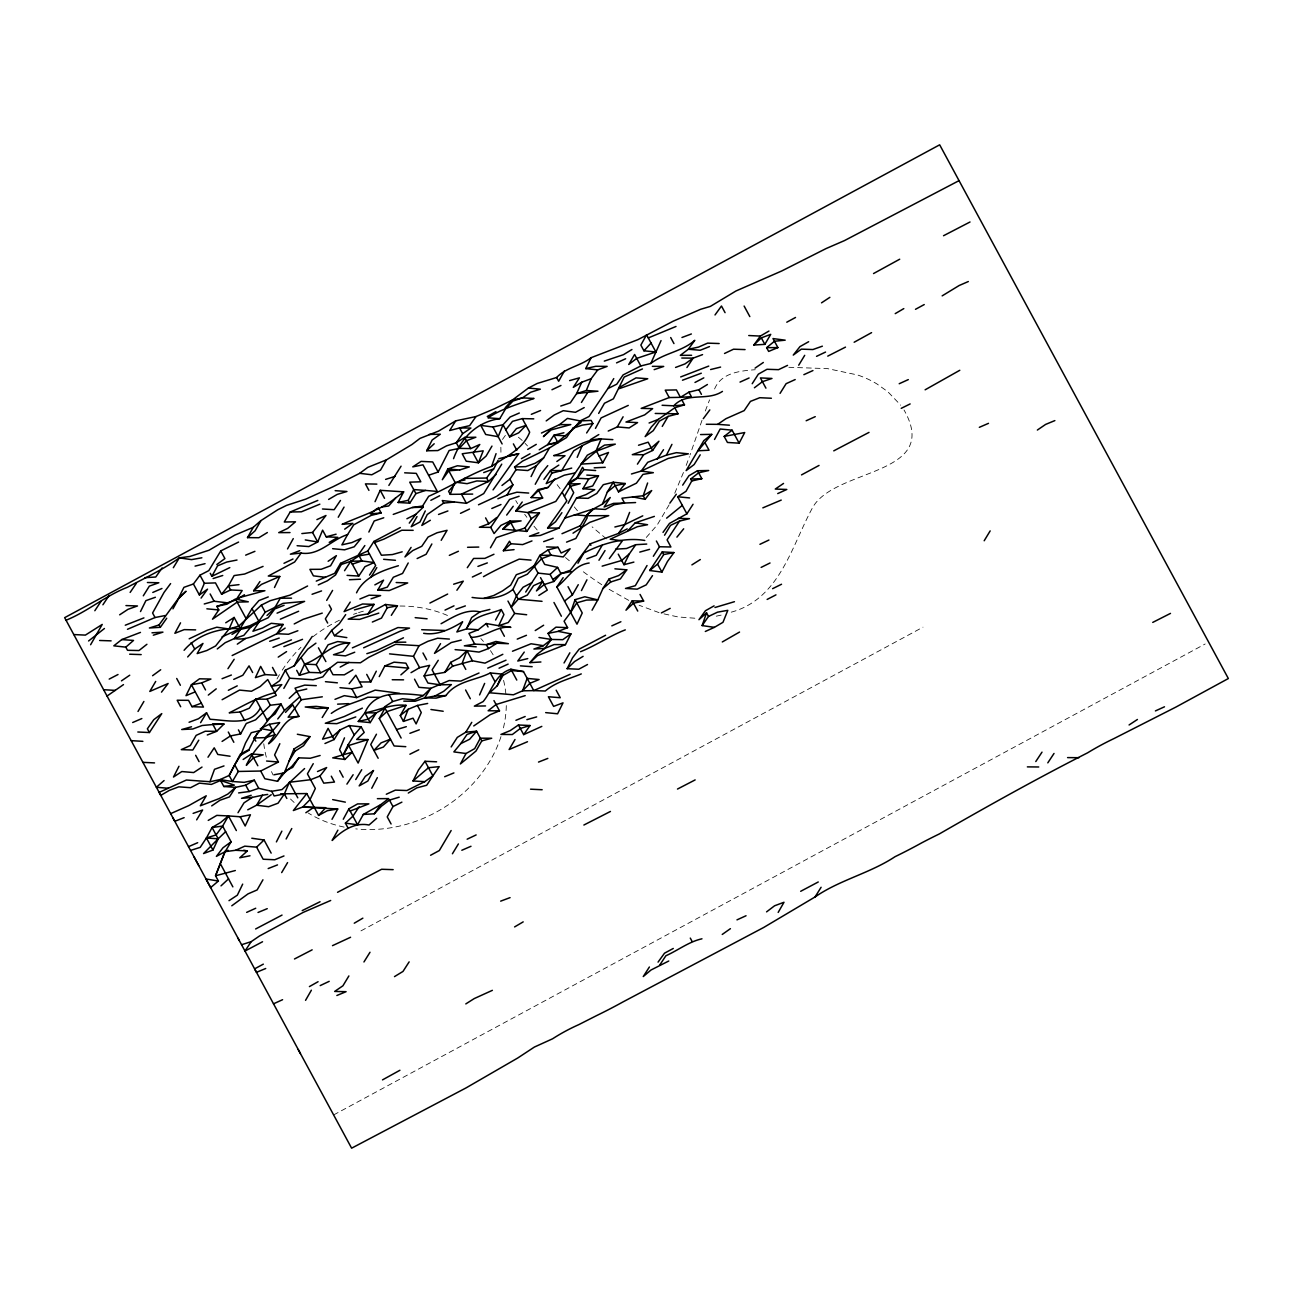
<?xml version="1.0" encoding="UTF-8"?>
<svg xmlns="http://www.w3.org/2000/svg" width="1293" height="1293" viewBox="0 0 1293 1293"><rect width="100%" height="100%" fill="white"/><g stroke="black" fill="none" stroke-linecap="round" stroke-linejoin="round"><path stroke-width="0.75" stroke-dasharray="5 3.75" d="M500.86 447.249L500.973 455.589M702.018 420.29L690.042 454.91M686.179 465.432L689.428 456.639M705.299 410.996L709.55 399.893M683.464 472.478L674.704 493.328M669.144 504.836L657.119 525.136L645.757 538.033M502.46 439.458L505.902 434.69M714.576 388.967C721.235 372.74 740.097 370.865 755.241 369.717M360.957 930.879L922.976 627.17M333.691 1114.905L1205.173 643.979M731.256 612.171C780.212 598.707 791.558 545.711 812.909 507.034C836.021 467.613 941.563 475.986 904.033 409.994M716.274 616.179L721.397 615.064M788.843 367.293L827.568 368.634L857.437 374.938A110.568 94.777 -28.3 0 1 876.832 383.876L887.774 391.666L900.72 405.194M694.858 618.216L678.098 616.955L660.949 613.221M659.026 612.623L639.081 605.253M628.737 600.372L607.807 588.574M601.762 584.711L595.717 580.654A476.212 408.184 -28.3 0 1 580.509 569.647M606.401 538.858L592.129 526.865M565.494 557.558L571.458 562.52M518.396 437.212L522.711 440.897M525.103 443.402L527.496 445.907M533.944 526.17L537.678 530.518M574.302 506.904L577.826 511.22M557.121 484.633L560.483 489.142M524.683 514.323L526.898 517.313M515.745 500.553L517.62 503.64M503.575 680.36A125.421 107.497 -28.3 0 1 505.854 693.775M506.306 705.59A125.421 107.497 -28.3 0 1 502.832 730.27M500.989 736.59A125.421 107.497 -28.3 0 1 355.753 828.878M344.116 827.084A125.421 107.497 -28.3 0 1 308.284 813.038M294.141 802.452A125.421 107.497 -28.3 0 1 289.923 798.428M273.146 775.073A125.421 107.497 -28.3 0 1 271.482 771.598M266.31 757.116A125.421 107.497 -28.3 0 1 263.772 743.766M277.009 678.987A125.421 107.497 -28.3 0 1 281.308 671.617M282.23 670.162A125.421 107.497 -28.3 0 1 300.978 647.243M312.987 636.722A125.421 107.497 -28.3 0 1 340.301 619.816M353.506 614.337A125.421 107.497 -28.3 0 1 356.868 613.157M358.565 612.607A125.421 107.497 -28.3 0 1 365.386 610.619M399.99 606.029A125.421 107.497 -28.3 0 1 448.736 616.018M480.834 638.564A125.421 107.497 -28.3 0 1 483.437 641.441M490.451 650.605A125.421 107.497 -28.3 0 1 493.522 655.47"/><path stroke-width="1.5" d="M218.404 881.05L205.975 878.981L210.63 887.596L218.404 881.05L215.543 875.765L224.966 851.311L228.182 850.293M393.25 514.404L412.128 507.535L422.601 505.999L428.662 496.302C449.883 486.96 469.618 474.289 491.631 466.385L496.059 453.649M558.269 631.356L570.94 633.877L562.762 639.679L551.319 639.437L548.054 633.392L558.269 631.356L567.595 627.687L564.087 621.206L570.633 612.413L575.062 599.677L584.792 596.768L597.786 599.904L602.942 588.525L609.084 578.973L618.571 575.611L626.749 569.825L614.902 568.823M647.615 483L643.203 495.736L645.159 499.34L651.704 490.548L643.203 495.736L621.933 498.209L624.535 503.025L635.59 502.557M702.131 625.586L706.544 612.834L708.499 616.454L702.131 625.586L714.382 627.347L722.981 622.305L727.814 610.328L717.502 612.171L708.499 616.454M220.553 780.455L223.818 786.483L234.372 785.11L220.553 780.455L211.389 784.415L199.381 783.122L190.556 787.696L178.773 786.839L169.383 790.346L160.785 795.389L159.168 792.383L186.402 780.018L209.935 781.732L214.525 769.287L223.996 765.925M472.705 494.088L450.239 494.346L454.91 482.063M476.196 646.823L464.332 645.821L474.725 644.124L486.33 644.674L495.898 641.473L508.408 643.688L496.868 643.251L488.447 648.585L479.04 652.092L466.951 650.638L462.28 662.921L465.787 669.418M417.445 705.445L421.276 712.556L416.12 723.918L413.017 718.197L403.448 721.397L408.2 709.275L417.445 705.445L427.66 703.457M629.61 512.4L624.858 524.538L618.393 533.476L590.093 543.868L570.439 570.229L560.952 573.591L552.854 579.539L553.905 581.478L544.256 584.533L536.417 590.933L542.64 581.527L540.522 577.632M297.342 734.246L309.932 736.622L302.481 743.782L293.98 748.97L284.315 772.923L277.526 781.263L264.855 778.742L260.685 771.032L238.3 771.452L234.712 764.809L240.773 755.112L249.355 750.069M564.863 518.105L593.729 508.779L602.473 504.06L607.306 492.083L613.286 482.224L625.311 483.534L618.507 491.873L613.286 482.224L603.314 484.681L596.768 493.457L588.089 498.338L576.565 497.95L558.964 528.11L540.312 535.447L529.451 536.272L538.858 532.748M344.504 737.85L339.59 749.681L344.892 759.476L352.246 752.154L348.173 744.639L354.234 734.941L361.183 726.876L364.206 732.452L356.674 739.467L368.036 739.548L358.129 763.064L352.246 752.154L332.705 757.86L344.892 759.476M560.758 406.034L570.326 402.818L576.63 393.573L586.279 390.518L591.192 378.687L597.738 369.895L607.144 366.388L595.798 366.291L585.729 368.586L591.143 357.676L637.918 339.655L673.168 321.197L700.644 309.286L710.374 306.393L735.959 290.99L781.683 270.997L826.082 248.563L844.41 240.627L958.97 180.681M199.962 575.191L193.417 583.983L199.364 594.942L204.359 583.272L199.962 575.191L208.803 570.617L220.764 550.915L238.591 542.058M317.496 771.533L326.644 767.557L319.937 776.042L310.611 779.711L289.373 782.265L284.379 793.934L278.076 803.179L268.669 806.703L256.564 805.232L247.739 809.806M577.195 457.334L582.206 445.649L591.111 441.236L601.164 438.941L612.85 439.636M581.284 673.912C569.017 679.035 555.586 682.106 545.29 691.012L533.767 690.607L523.487 671.584L510.913 669.224C495.138 673.96 492.423 690.397 483.162 701.566L474.337 706.14L485.538 705.93M522.227 502.007L515.762 510.945L527.932 512.561L555.812 501.409L587.345 455.184L596.17 450.611L601.164 438.941C583.886 438.893 570.003 451.338 553.663 455.621L565.025 455.718L556.847 461.504M570.165 674.283L533.767 690.607L522.582 690.818L527.156 678.389L539.1 679.536L529.855 683.351L522.582 690.818L513.418 694.794L489.724 692.789L497.239 685.775L502.234 674.106L490.306 672.942C475.468 680.554 456.332 680.926 445.988 695.521L436.08 698.123L424.654 697.881L415.166 701.242L403.804 701.145M277.058 613.157L304.615 601.39L283.054 603.346L265.227 612.187L258.826 621.286L249.921 625.715L240.191 628.608L234.146 617.456L229.071 628.98L215.64 645.95L206.815 650.524L197.166 653.579L202.985 643.429L194.726 649.07L187.679 656.941M257.226 733.26L249.032 749.504L240.288 754.239L229.152 775.461L220.069 779.582L209.935 781.732M479.574 694.923L484.649 683.399M539.213 449.802L547.715 444.614L557.606 442.012L573.235 429.114L580.121 420.92L589.026 416.508L607.855 388.611L616.777 384.183L623.081 374.938L640.827 365.951L650.799 363.495L661.046 340.592M262.123 727.684L269.332 724.274L279.708 722.545C268.298 736.865 253.606 748.55 246.316 765.359L253.509 757.746L263.239 754.837L251.472 753.981L243.132 759.476M375.035 501.684L380.207 490.306L403.658 491.857L398.082 502.476L409.768 503.171L415.91 493.619L425.478 490.419L437.325 491.421L422.973 464.834L412.758 466.87L421.098 461.391L432.702 461.94L438.165 472.026L428.597 475.242M240.207 816.772L245.185 826.001L250.422 814.784L240.207 816.772L228.441 815.931L222.622 826.082L231.108 841.808L225.127 851.651L215.543 875.765L235.326 870.528M591.192 378.687L581.785 382.195L576.63 393.573L597.964 391.213L586.279 390.518M236.36 830.575L228.441 815.931L220.667 822.477L212.084 827.504L218.194 838.818L203.551 853.558L212.957 850.051L218.194 838.818L225.645 831.658M296.695 670.34L299.378 675.318L304.615 664.101C320.519 658.816 331.768 643.057 349.676 642.88L343.049 651.527L333.481 654.727L345.409 655.89L354.735 652.222M279.838 743.701L274.601 754.934L278.431 762.03L260.685 771.032M274.488 587.507L279.805 576.452L268.281 576.048L294.61 562.019L301.091 553.081C319.452 555.958 331.331 539.65 347.607 534.559L353.668 524.861L371.172 515.406L381.144 512.949L378.219 507.519M368.861 532.053L374.194 520.982L383.762 517.766M242.68 884.121L237.346 895.176L229.006 900.671M425.284 510.929L419.966 522L411.206 526.72L417.025 516.57M348.173 744.639L342.855 755.71L348.657 745.511L368.036 739.548M472.09 597.431C486.103 599.483 501.571 598.853 512.949 589.382L518.283 578.31L527.35 574.189L541.589 558.689L550.996 555.182L563.263 556.944L570.132 548.765L561.146 553.032L558.043 547.311L546.519 546.907M140.501 611.557L145.899 600.631L155.386 597.269M166.732 618.232L160.332 627.315L149.39 627.994L159.039 624.923L178.531 598.255L183.929 587.345L193.417 583.983M222.121 699.707L239.528 690.09L251.456 691.254L260.216 686.518L267.748 679.552L276.314 695.375L267.069 699.206L255.707 699.109L249.323 708.192L240.078 712.023L229.217 712.831C244.135 705.461 258.471 696.765 274.843 692.692L281.793 684.611L271.417 686.357L279.676 680.716L285.333 670.243L294.238 665.83L299.653 654.904L312.26 636.415M66.04 620.236C87.827 611.444 105.444 595.734 127.377 587.297C145.026 577.906 163.225 569.534 179.307 557.865L189.845 556.475L209.078 550.204L234.825 535.108L253.234 527.334L260.911 520.626L277.688 509.798L286.593 505.369L305.811 499.114L333.044 486.75L359.713 473.319L367.794 467.371L386.365 459.888L411.966 444.501L419.983 438.392L438.618 431.07L455.718 420.855L475.986 416.556L494.395 408.782L512.303 400.087L528.417 388.045L540.345 389.193L530.696 392.248L522.437 397.888L512.868 401.105L505.66 408.669L499.761 418.673C477.327 421.663 460.954 437.955 453.552 458.659M493.409 469.65L498.047 460.292M531.084 476.567L536.482 465.658L543.61 457.932L549.509 447.928L566.512 437.551L572.815 428.306L581.01 422.552L580.121 420.92L567.449 418.399L559.513 424.654L541.444 433.042M413.033 780.972L428.484 767.719L439.2 766.636L432.896 775.881L424.718 781.667L413.033 780.972L418.447 770.046L424.993 761.27L436.598 761.803M587.507 664.521L578.747 669.241L567.142 668.691L572.557 657.781L579.183 649.151L605.593 635.267M618.264 554.147L623.986 564.702L629.384 553.792L635.768 544.692L646.726 544.062M178.967 766.28L173.488 777.045L181.828 771.549L193.675 772.567L202.015 767.072M438.165 472.026L449.14 450.497L459.274 448.364L466.466 440.735L475.872 437.228L464.688 437.438L456.267 442.772L446.602 445.843L437.858 450.562L426.658 450.772L432.153 440.008L440.331 434.222L429.131 434.432M398.082 502.476L408.232 500.326L413.712 489.562L409.719 482.16L420.823 481.788L416.265 473.367L404.661 472.818M276.395 841.905L281.874 831.14M359.519 682.009L370.8 681.944L376.295 671.18M598.675 413.404L604.477 403.254L613.399 398.826L624.212 377.039L642.459 368.941M581.446 590.578L586.941 579.814M540.91 661.984L529.968 662.646L537.484 655.648L565.445 644.641L570.94 633.877M631.453 473.981L641.183 471.072L647.728 462.296L666.461 455.12L671.94 444.356M234.712 764.809L229.152 775.461L232.417 781.505L244.183 782.346L254.317 780.164L258.713 788.326L271.627 791.3L282.003 789.57L304.582 768.559M379.221 676.611L384.797 665.992L394.042 662.178L405.889 663.18L408.572 668.158L400.895 674.865M479.024 673.006L460.793 681.088L449.188 680.538L430.795 688.329L424.654 697.881L434.949 696.038L443.693 691.302L451.386 684.611L440.186 684.821L427.935 683.06L424.104 675.948L429.664 665.345L419.611 667.641L413.485 656.327L419.061 645.708L427.967 641.296L437.616 638.225L449.398 639.081M371.754 788.261L377.33 777.659M568.144 503.284L573.72 492.665L568.985 483.938L577.244 478.297L583.886 469.666L595.653 470.523M661.903 572.12L667.463 561.501L673.944 552.564L662.258 551.869L649.716 570.504L661.903 572.12L657.571 564.104L663.713 554.552L673.944 552.564M739.127 443.16L744.703 432.541L724.177 436.42L727.442 442.465L739.127 443.16L732.113 430.181L720.185 429.017L714.528 439.475M180.535 622.838L174.878 633.295L184.204 629.626L195.647 629.869M210.258 573.3L211.89 576.306L217.547 565.849L226.776 562.035L237.007 560.031M222.024 636.851L240.191 628.608L251.973 608.599L258.939 600.566L268.265 596.913M222.073 741.422L230.413 735.943L240.627 733.939L246.284 723.482L255.61 719.813L270.334 705.235L280.953 703.958L284.46 710.455L277.753 718.94M369.539 575.094L375.681 565.542L369.491 554.131L359.115 555.812L350.775 561.307L341.207 564.508L335.55 574.965L327.371 580.767L318.288 584.889M212.957 850.051L206.427 837.977L212.084 827.504L222.622 826.082L216.076 834.922L206.427 837.977L200.205 847.368L190.556 850.422M408.216 562.972L402.559 573.446L393.331 577.26L387.35 587.103L377.701 590.158L383.585 580.153L374.841 584.889M286.125 838.995L291.782 828.538M343.275 819.245L348.932 808.788L357.595 803.907L368.877 803.858L350.144 811.034L348.932 808.788M571.716 468.098L551.836 473.141L546.196 483.614L564.265 475.21L574.399 473.076M595.459 428.387L601.116 417.914L628.269 405.404M495.591 619.994L501.248 609.536L503.931 614.514L498.694 625.731L486.184 623.517L478.265 629.756L468.939 633.425L474.725 644.124M574.351 514.743L586.198 515.762L587.248 517.685L575.87 538.454L566.544 542.123M481.804 740.857L480.349 738.174L474.693 748.631L466.03 753.512L460.373 763.969L476.002 751.023L481.804 740.857L491.712 738.255L480.349 738.174L476.6 731.224L465.803 732.194L457.302 737.382L451.16 746.934M497.239 685.775L502.961 675.431L511.64 670.55L523.487 671.584M172.955 608.825L178.676 598.514L186.047 591.257L178.531 598.255M267.36 532.538L258.859 537.726L247.496 537.629L253.234 527.334M287.531 548.927L293.269 538.615M347.607 534.559L341.885 544.87L351.938 542.559L361.022 538.454L354.217 546.777L344.568 549.832L332.64 548.685M419.061 645.708L395.69 644.318L368.78 657.28L360.44 662.776L337.554 662.291L329.553 668.384L320.632 672.796L316.219 664.634L328.099 644.787L337.667 641.57L349.676 642.88M391.31 615.339L397.452 605.787L387.237 607.775L381.5 618.086L372.336 622.046M431.862 543.965L426.124 554.277L417.122 558.56M454.393 502.023L443.677 503.106L442.287 500.553L466.401 503.333L483.744 493.57L501.749 464.155M564.394 370.946L558.657 381.257L556.62 377.508C565.995 367.503 580.525 366.032 591.143 357.676M405.792 746.675L394.106 745.964L379.253 718.488L384.991 708.176L401.137 738.044M376.457 734.214L370.735 744.526L378.154 758.264M332.01 819.309L337.732 808.998L302.756 807.01L293.349 810.533L306.78 793.563L313.957 806.848M337.877 830.171L332.139 840.482C341.902 830.769 354.524 822.073 369.022 825.015L376.699 818.307M535.237 484.277L540.975 473.965L547.763 465.625M348.011 827.989L345.393 823.156L357.579 824.772L363.301 814.461L380.643 804.699L388.66 798.605L377.378 798.67M401.897 802.145L392.975 806.573L387.237 816.885L391.084 823.98M483.938 598.433L493.667 595.54L502.492 590.949L510.67 585.163L516.327 574.706L525.815 571.344L534.074 565.704L539.811 555.392L548.151 549.913L558.043 547.311M596.493 451.176L580.88 464.122L602.78 462.797L608.502 452.485L599.095 455.993L596.493 451.176L615.306 444.146L604.51 445.115L596.17 450.611M592.049 610.199L597.786 599.904L586.586 600.065L576.775 602.829L570.633 612.413M682.688 485.134L688.91 475.743L697.493 470.717L701.824 478.685L691.755 480.98L686.017 491.292L677.677 496.771L686.906 513.822L669.483 523.423L663.018 532.377M260.911 520.626L255.109 530.776L247.496 537.629M338.233 517.248L344.051 507.098M386.365 459.888L380.546 470.054L371.802 474.773L359.713 473.319M388.87 485.425L401.072 466.175M283.83 688.377L289.648 678.211L285.333 670.243M313.245 763.678L307.427 773.828L315.347 788.488L310.029 799.591L302.756 807.01L325.723 807.689L318.595 815.414L314.102 807.107L305.843 812.747M262.948 879.79L257.129 889.94L247.981 893.899L231.786 905.795M497.87 498.775L507.115 494.96L512.917 484.81L509.911 479.234L516.052 469.682L514.582 466.983L522.679 461.035L549.509 447.928M490.451 547.779L496.27 537.613L524.974 527.997L531.278 518.752L539.456 512.949L527.932 512.561L531.278 518.752M403.448 721.397L400.264 715.514L406.083 705.364C391.472 703.602 378.768 710.423 364.885 712.815L358.258 721.446L370.186 722.609L376.247 712.896L384.991 708.176M608.211 431.054L617.294 426.932L623.097 416.782M598.497 475.792L592.695 485.958L582.884 488.706L588.848 478.846L598.497 475.792L586.812 475.097M305.552 1000.346L311.371 990.196M577.955 563.231L583.773 553.065C602.021 543.48 624.293 536.983 644.771 540.458M564.524 601.1L572.443 594.845L578.262 584.695M564.039 662.97L569.857 652.803M778.176 912.422L783.994 902.272L774.588 905.779L766.571 911.872M238.3 771.452L232.417 781.505L220.069 779.582M564.411 496.383L570.294 486.33L580.185 483.727L568.985 483.938M90.607 644.738L102.228 624.422L85.386 635.105L73.782 634.556M138.012 711.457L143.895 701.452M155.693 681.443L149.794 691.448L168.122 683.496L161.48 692.143M317.819 500.423L290.182 512.012L284.282 522.016L295.483 521.806L287.709 528.368L278.722 532.635L290.004 532.571M400.345 527.544L373.919 541.428L367.778 550.98L340.56 563.344L334.661 573.349L316.252 581.123M326.693 600.405L332.592 590.4M267.699 794.435L262.463 795.227L256.564 805.232L271.239 794.726M491.97 446.085L486.071 456.09L478.394 462.797L466.207 461.197L462.215 453.778L483.226 450.821L478.394 462.797L473.076 452.97L479.8 444.485L470.717 448.606L459.274 448.364L456.267 442.772L462.652 433.688L470.911 428.048L459.548 427.951L449.657 430.553L455.718 420.855M441.188 540.312L447.071 530.308L437.099 532.748L428.096 537.031L421.793 546.276L412.806 550.543L404.951 556.944L411.093 547.392M281.68 872.597L287.579 862.593M607.855 388.611L613.755 378.607M424.104 675.948L444.776 672.376L450.675 662.372L459.5 657.798L466.951 650.638L472.414 660.771L485.004 663.147L502.832 654.306M561.986 533.702L580.298 525.766L586.198 515.762L593.713 508.747L605.399 509.442L614.159 504.723L624.535 503.025L613.432 503.397L604.106 507.05L610.248 497.514L602.473 504.06M662.242 426.399L668.125 416.394L678.033 413.792L674.768 407.748L658.412 419.336L649.086 423.005M602.182 545.29L596.283 555.295L586.877 558.802M451.144 830.526L439.345 850.535L430.601 855.255M515.002 739.515L509.103 749.52L527.496 741.729M764.842 344.358L770.725 334.354L761.318 337.861L753.884 345.021L764.842 344.358L761.318 337.861M289.147 760.947L295.111 751.055L303.548 745.722L309.932 736.622M173.327 567.708L179.307 557.865L191.558 559.627L201.87 557.784M149.422 732.549L161.787 713.607L153.77 719.7L147.386 728.799L149.422 732.549L137.818 732M200.593 722.658L206.573 712.799L210.08 719.296C227.035 720.12 250.583 726.795 260.443 707.885L255.707 699.109M198.783 740.178L192.802 750.021L181.279 749.633L190.346 745.511L196.164 735.361L205.248 731.24L216.61 731.321L223.964 724.064L212.618 723.967M196.649 819.859L202.613 810.016L193.126 813.378M356.529 592.824C363.979 576.969 382.647 570.423 398.406 565.736M370.849 577.486L376.813 567.627M238.009 812.715L243.989 802.872L252.329 797.377L262.463 795.227M496.706 517.523L488.77 523.762L479.364 527.269L490.726 527.366L509.555 499.486L519.123 496.27M355.737 779.55L361.717 769.707M465.803 732.194L471.783 722.334M348.884 975.94L342.92 985.799L334.661 991.44L346.088 991.683L336.859 995.497M452.421 853.768L458.401 843.925M664.554 535.221L670.534 525.362L679.536 521.095L689.508 518.638L678.065 518.396M798.718 365.192L804.699 355.333M984.183 540.765L990.163 530.906M143.297 595.814L149.358 586.117L158.845 582.755L147.402 582.513M255.82 741.131L254.107 737.98L280.953 703.958L275.053 713.962L266.875 719.765M322.216 717.518L328.277 707.821L316.171 706.366L305.213 706.996L317.399 708.596L328.277 707.821M324.963 743.507L334.111 739.548L340.172 729.834L349.175 725.567L361.183 726.876M581.446 402.462L587.491 392.749M440.557 643.655L434.496 653.369L451.257 642.54L461.245 640.083M598.966 560.257L605.027 550.559M363.947 961.976L370.008 952.262M700.208 454.829L694.147 464.526L686.147 470.62L703.828 440.606L711.764 434.351L700.564 434.561M647.033 565.526L635.316 585.697L625.505 588.444L637.19 589.155L646.193 584.872L652.496 575.627M780.051 393.379L786.112 383.682L795.195 379.56M815.043 896.97C839.513 879.967 869.979 873.276 895.031 856.693A295.984 152.445 -28.4 0 0 921.521 842.955A295.984 152.445 -28.4 0 1 939.268 833.969C988.094 805.846 1037.519 778.305 1087.607 752.817A148.048 76.255 -28.4 0 1 1113.855 738.626L1175.935 707.061L1228.35 678.534L939.672 144.816L64.65 617.666L351.615 1148.184L466.013 1087.93L517.701 1058.03L534.381 1047.055L552.547 1038.812A99.044 51.009 -28.4 0 1 578.795 1024.638L596.542 1015.635A295.984 152.445 -28.4 0 0 623.032 1001.897L763.694 927.469L815.043 896.97L821.103 887.273M277.526 781.263L282.634 773.262M350.225 602.069L344.083 611.621L362.557 603.993L374.081 604.381L367.939 613.933L357.547 615.613L348.156 619.137L359.583 619.379L378.801 613.108M320.131 755.484L310.304 758.248L298.796 757.843L292.654 767.395L285.446 770.806M370.186 722.609L364.885 712.815C374.728 689.169 402.963 693.468 423.344 695.489L430.795 688.329L418.932 687.326L414.536 679.164M514.064 549.638L503.365 550.753L509.507 541.201L510.88 543.739L522.663 544.595L531.973 540.927M438.246 660.303L432.104 669.855L440.186 684.821M525.701 592.049L538.066 573.106L534.074 565.704M752.203 383.714L758.344 374.162L767.008 369.281L778.531 369.669L787.534 365.402M653.337 556.281L659.478 546.745L670.922 546.987L667.091 539.876L679.536 521.095M686.906 513.822L693.048 504.27M409.138 961.879L402.996 971.431L394.494 976.619M649.393 967.002L643.251 976.554L651.009 970.009L668.756 961.006M94.825 610.732L101.048 601.326M102.907 604.785L109.129 595.378M237.314 599.386L248.304 601.811L237.185 602.134L212.488 619.202L218.792 609.957L216.836 606.352L235.972 599.936L242.195 590.529L230.59 589.947L221.588 594.214L215.478 582.901L204.359 583.272M227.956 668.675L234.178 659.285M284.104 605.269L274.779 608.938L268.233 617.731L259.15 621.852L252.927 631.243L262.495 628.042L271.239 623.307L283.183 624.471L276.88 633.715L232.142 655.535M207.995 757.213L214.218 747.823L217.806 754.466L230.057 756.227M344.536 570.698L350.775 561.307L361.878 560.936L374.065 562.552L364.982 566.673L358.759 576.064L347.074 575.369M498.823 458.724L518.687 453.681L493.053 489.902M346.912 784.124L353.134 774.733M586.634 432.961L592.857 423.554L591.143 420.419L580.121 420.92M330.685 900.478L303.208 912.389L259.457 936.019L251.198 941.66L244.959 951.066L262.544 941.757M359.147 806.751L352.924 816.158L345.393 823.156M686.922 367.535L693.145 358.129L702.552 354.621M637.417 464.139L643.639 454.732L652.642 450.465L658.945 441.22L651.268 447.928L632.293 454.651L643.639 454.732M657.297 459.08L663.519 449.689M609.359 558.576L622.369 540.846L610.199 539.229L637.352 526.72L647.567 524.716L635.235 522.808L628.107 530.534M643.639 601.067L632.196 600.825L625.974 610.215L633.505 603.217L643.639 601.067L640.051 594.424M659.689 965.128L665.911 955.737C678.146 950.29 688.862 941.708 701.97 938.799M1035.79 761.545L1042.013 752.138M1047.799 762.854L1054.021 753.447M130.14 592.42L136.444 583.175M239.27 597.641L264.92 590.723L253.638 590.788L259.941 581.543M259.15 621.852L250.729 627.186L240.579 629.335L234.275 638.58L225.208 642.702L217.272 648.941M340.463 500.456L334.16 509.701L322.474 508.989M467.306 567.692L473.61 558.447L484.875 558.382L493.958 554.261M502.977 529.128L510.832 522.728L521.127 520.885L509.943 521.095L502.977 529.128L526.849 531.439L539.456 512.949M575.062 599.677L582.238 612.963L577.001 624.18L556.847 586.909L563.15 577.664M460.712 743.669L467.032 734.424L476.6 731.224L469.634 739.257L460.712 743.669L453.843 751.896L466.03 753.512M162.126 567.918L155.742 577.017L144.8 577.68M358.468 554.632L364.852 545.549M475.986 416.556L469.601 425.656L459.548 427.951L462.652 433.688M345.7 614.611L339.316 623.711L331.622 630.418L325.076 639.211M269.332 724.274L274.956 734.666L268.556 743.766C280.339 735.927 282.472 718.035 298.99 716.387L292.719 704.766L285.511 712.378M456.898 590.238L463.282 581.155L453.633 584.21M558.964 528.11L547.602 528.029L566.851 500.892L562.293 492.471M561.922 512.674L555.537 521.774L547.602 528.029M526.671 614.741L514.646 613.432L508.262 622.515L498.694 625.731L510.88 627.347C496.189 625.602 485.231 637.465 471.056 637.336M363.301 814.461L374.259 813.798L380.643 804.699M589.155 563.021C574.011 565.089 567.837 578.731 556.847 586.909M626.749 569.825L620.365 578.925L610.716 581.979L602.942 588.525M518.445 724.985L523.665 734.634L530.049 725.535L518.445 724.985L510.185 730.626L500.941 734.44L512.303 734.537L520.319 728.444L530.049 725.535M201.078 598.093L207.543 589.155L199.364 594.942M294.238 665.83L307.831 649.118L315.928 643.171M464.235 478.442L486.621 478.022L493.102 469.084L483.695 472.591M715.013 314.959L721.478 306.021L725.066 312.664M524.247 652.092L517.782 661.03L527.754 658.59M753.884 345.021L760.349 336.083L768.947 331.056M538.987 637.514L551.319 639.437L544.854 648.375L536.837 654.468L529.968 662.646M705.299 443.305L709.049 450.239L698.01 450.756L711.764 434.351M669.839 503.171L676.304 494.233M658.056 962.121L664.521 953.183L673.281 948.464M170.611 583.596L164.066 592.388L152.59 613.011L155.047 617.521L165.262 615.533M301.851 533.573L312.55 532.457L325.981 515.487L316.898 519.608M409.251 523.115L415.813 514.323L423.247 507.163L422.601 505.999M506.678 515.067L513.224 506.274M543.917 479.396L550.462 470.604L558.802 465.124M703.279 418.673L709.825 409.897M505.805 429.842L512.513 421.356L522.324 418.609L533.767 418.851M349.142 683.69L355.85 675.205L362.137 686.825L351.906 688.813L339.978 687.666M538.583 490.419L542.656 497.983L531.132 497.579L538.583 490.419L548.232 487.364L554.939 478.879M298.796 757.843L292.008 766.216L284.315 772.923L274.019 774.766M221.588 594.214L228.392 585.891L234.114 575.579L244.587 574.044L263.061 566.399M509.636 436.937L516.44 428.613L526.009 425.397L518.719 432.816L509.636 436.937L503.025 424.718L510.153 416.993L519.317 413.017M491.631 466.385C505.628 456.381 522.857 449.754 529.677 432.185L522.324 418.609M676.902 537.128L683.69 528.805M250.729 627.186L243.844 635.364L234.275 638.58C252.41 641.651 266.277 627.25 283.183 624.471M403.658 491.857L395.642 497.95L388.676 505.983L381.694 507.001M322.313 696.814L301.301 699.739L288.129 717.211L298.99 716.387M531.132 497.579L538.098 489.546L548.232 487.364M553.905 581.478L560.952 573.591L571.167 571.554M643.946 350.807L651.058 343.049L646.581 334.774L640.843 345.086L643.946 350.807L655.874 351.971L651.058 343.049M184.091 650.298C197.603 634.362 219.713 627.622 240.191 628.608M505.175 407.812L512.303 400.087L522.437 397.888L534.041 398.438C518.38 404.127 502.153 408.459 487.994 417.833L499.761 418.673M658.412 419.336L651.284 427.062L645.142 436.614L653.24 430.666L659.382 421.114L668.125 416.394M374.259 813.798L381.451 806.186L389.468 800.092L399.198 797.183M307.589 586.004L289.923 595.152L270.302 600.663L261.38 605.092L238.801 626.071L229.071 628.98L216.82 627.218L207.171 630.273L189.166 638.823M550.77 429.373L543.399 436.646L551.077 429.939L570.795 424.589L559.513 424.654M231.108 841.808L223.01 847.739L216.384 856.386L225.127 851.651L235.682 850.277L244.765 846.155L256.612 847.157L264.047 839.997L271.158 853.121M567.142 668.691L574.593 661.531L583.095 656.359M267.004 615.484L274.455 608.373L280.274 598.223L291.555 598.158M426.658 450.772L434.189 443.774M496.027 474.466L488.495 481.481L461.423 494.136L466.401 503.333M289.212 698.317L296.727 691.319L306.797 689.007M316.284 685.662L304.679 685.112L295.03 688.167L299.75 696.895L284.46 710.455M503.365 550.753L510.88 543.739M538.066 573.106L550.091 574.415L557.606 567.401L560.952 573.591M221.006 885.867L228.538 878.852M593.729 508.779L586.198 515.762L608.744 515.632L589.786 522.356L573.009 533.185M379.253 718.488L386.866 711.619L406.083 705.364M706.544 612.834L698.947 619.703L705.412 610.749L714.092 605.867M243.731 850.196L247.367 850.972L239.755 857.776L249.985 855.788M125.825 647.146L133.518 640.439L121.752 639.582L113.816 645.837L125.825 647.146L127.538 650.298L138.981 650.541L146.917 644.286M164.082 780.552L156.388 787.259L168.235 788.261M340.172 729.834L332.495 736.541L322.587 739.143L328.083 728.379L334.111 739.548M629.384 553.792L621.691 560.483L602.15 566.14M253.638 590.788L261.493 584.388L279.805 576.452M376.909 508.585L370.364 513.919L381.144 512.949M395.642 497.95C380.11 510.573 360.084 516.117 342.079 524.344L352.86 523.374L344.681 529.176M512.917 484.81L496.577 496.399L478.491 504.787M766.62 347.655L774.475 341.255L785.19 340.172L773.004 338.572L777.901 347.591L768.656 351.421L766.62 347.655L777.901 347.591M607.306 492.083L615.161 485.683L625.311 483.534M666.622 518.154L682.332 505.353M649.716 570.504L657.571 564.104M88.57 640.989L104.442 628.495M208.302 695.084L216.238 688.846M501.975 485.473L509.911 479.234M331.622 630.418L334.483 635.687L342.419 629.449M724.177 436.42L732.113 430.181M444.776 672.376L452.712 666.137L472.414 660.771M691.755 480.98L690.704 479.04L698.64 472.802L708.693 470.507L697.493 470.717M400.264 715.514L408.2 709.275M548.054 633.392L555.99 627.153L567.595 627.687M565.445 644.641L554.099 644.561L544.854 648.375L533.896 649.038L543.383 645.676L551.319 639.437M754.401 387.771L762.417 381.677L771.986 378.461L760.381 377.912L765.925 388.159M473.739 725.939L490.257 714.657L499.502 710.843L493.958 700.596M216.82 564.524L224.917 558.576L220.764 550.915M152.59 675.706L160.688 669.758M546.196 420.92L554.293 414.972L563.279 410.689L575.466 412.305L584.21 407.586M206.573 712.799L198.475 718.746L189.069 722.254M515.762 510.945L523.843 504.997L542.656 497.983M107.06 696.038L123.482 684.611M662.097 405.275L673.701 405.824C687.084 391.504 706.98 401.622 722.448 391.407M722.237 934.451L730.416 928.665M121.461 680.861L129.72 675.221M328.131 561.275L336.39 555.634L330.572 565.784L321.165 569.292L309.9 569.356L313.407 575.854L325.497 577.308M237.298 644.156L245.557 638.516M650.799 363.495C664.052 353.021 681.977 351.712 694.794 340.301L688.329 349.255L680.312 355.349L691.593 355.284M285.139 628.075L276.88 633.715L288.468 634.265L297.875 630.742M755.08 368.117L763.339 362.476M706.301 424.266L717.663 424.346L725.923 418.706L744.154 410.624L750.457 401.38L759.783 397.711L771.388 398.26M489.885 609.439L479.913 611.896L471.654 617.537L466.498 628.915L456.849 631.97L462.652 621.804C451.047 628.851 437.6 635.687 423.651 633.311M211.696 805.895L219.955 800.254L229.443 796.892L235.585 787.34L245.718 785.19L254.317 780.164M783.542 483.437L775.283 489.061L786.807 489.465L777.723 493.587M1037.358 430.052L1045.617 424.411L1054.862 420.597M119.651 614.821L127.991 609.326L137.478 605.964L125.954 605.577M278.221 657.119L286.577 651.624M821.524 302.837L829.864 297.342M854.156 342.241L871.579 332.64M942.161 295.871L959.164 285.511L968.328 281.535M384.344 706.996L392.684 701.517L402.495 698.753L414.439 699.917L423.344 695.489M722.302 641.958L739.548 632.051M1129.08 724.969L1137.42 719.474M225.725 622.79L234.146 617.456M443.677 503.106L427.24 514.533L421.825 525.443L430.343 520.271M543.61 457.932L535.189 463.266L525.701 466.628L514.582 466.983M538.858 595.443L547.278 590.109L542.64 581.527L533.556 585.648L527.334 595.055L518.251 599.176L511.301 607.241L516.473 595.863L523.099 587.232L531.924 582.658M535.221 630.564L543.642 625.23M801.531 474.887L819.035 465.432M691.9 564.879L700.321 559.546M465.803 1003.918L474.224 998.584L492.374 990.341M800.674 891.297L818.259 881.988M631.938 349.514L623.436 354.686L604.3 361.103M581.785 382.195L573.284 387.383L579.426 377.831L569.615 380.595M235.972 599.936L244.474 594.748M590.303 439.749L598.804 434.561M582.206 445.649L573.688 450.837L561.744 470.539L550.462 470.604L551.836 473.141M873.535 273.55L899.702 259.214M707.416 384.506L698.899 389.694L688.927 392.151L680.425 397.339L669.224 397.549L641.183 408.378L652.626 408.636L644.69 414.875L625.957 422.051L637.562 422.601L629.141 427.935L617.294 426.932M397.452 605.787L385.443 604.477L367.939 613.933M483.469 576.662C495.074 570.132 507.034 564.556 519.204 559.126L531.051 560.128M959.794 370.283L925.125 389.807M408.281 793.062L416.782 787.873L426.674 785.271L432.896 775.881L424.993 761.27M583.87 825.031L610.441 811.454M382.502 1079.881L399.925 1070.265M328.616 499.437L337.198 494.411L346.928 491.502L335.162 490.661M329.214 542.381L337.812 537.355L326.208 536.805L322.603 530.162L317.69 541.993L308.865 546.567L297.099 545.711M527.689 449.414L536.272 444.372M231.997 634.362L240.579 629.335M943.534 235.73L970.025 221.992M568.435 482.919L577.017 477.893L582.577 467.274L583.886 469.666M895.225 313.633L903.807 308.607M352.924 669.774L344.326 674.817L332.98 674.72L329.553 668.384L322.83 676.869L313.1 679.762L289.648 678.211M441.075 623.711C452.954 617.214 465.771 608.534 479.913 611.896M379.124 697.315L367.762 697.218C355.51 702.81 342.467 705.283 331.283 713.397M411.029 672.667L419.611 667.641M208.238 820.409L216.836 815.382L228.441 815.931M354.266 923.202L362.864 918.159M294.481 958.986L312.146 949.838M677.484 789.053L695.149 779.905M514.598 926.919L523.196 921.877M1152.742 622.402L1170.488 613.399M487.267 416.508L495.946 411.627M521.386 458.659L530.049 453.778M536.482 465.658L527.819 470.539L516.052 469.682M808.642 341.724L799.979 346.605L793.255 355.09L801.353 349.142L812.877 349.546L822.364 346.185M429.906 603.055L447.653 594.053M337.554 892.299L381.629 869.268L393.153 869.656M309.415 986.591L318.078 981.71M786.774 322.199L795.518 317.48M827.746 356.125L845.493 347.122M915.492 309.302L924.236 304.566M340.172 667.107L348.916 662.372M833.759 450.853L869.009 432.395M318.595 815.414L327.355 810.695L337.732 808.998M424.718 781.667L406.891 790.524L395.367 790.12L386.3 794.241M263.336 964.142L254.592 968.861L256.467 972.32L265.712 968.505M528.417 388.045L537.241 383.455L556.62 377.508M618.733 387.803L635.978 377.879L647.745 378.736L619.218 388.66M430.844 500.31L439.685 495.736M109.194 679.1L118.019 674.51M694.987 382.453L703.812 377.863M294.206 623.953L303.047 619.379L322.264 613.108M618.393 533.476L627.218 528.902M661.37 612.93L670.194 608.356M767.137 599.435L775.962 594.861M282.036 915.088L255.626 928.972M229.798 567.611L211.89 576.306M406.891 518.752L415.813 514.323M228.344 690.3L237.249 685.872M363.64 647.793L399.957 631.307L409.525 628.107L397.921 627.558L352.375 647.858M366.824 653.676L376.473 650.621L403.464 637.805M901.237 408.346L910.143 403.933M506.016 660.19L487.703 668.125M761.124 567.401L770.03 562.988M409.881 754.223L418.787 749.795M772.616 588.671L781.538 584.242M523.665 734.634L541.815 726.391M302.223 910.595L320.05 901.754M332.495 945.652L350.581 937.263M551.949 389.743L560.952 385.476M724.533 353.474L733.535 349.207L745.059 349.595M283.991 563.295L292.994 559.012M460.502 513.337L469.504 509.054M816.546 356.335L825.548 352.068M472.349 577.034L481.352 572.751M445.018 610.102L454.005 605.835M334.984 699.335L344.31 695.666L356.642 697.59L375.212 690.106L399.569 693.323M759.928 544.305L768.931 540.038M625.295 629.869C609.633 635.865 596.121 645.449 580.557 651.688M467.145 839.189L476.147 834.922M320.195 985.605L329.198 981.339M616.551 362.88L625.634 358.759M127.474 629.287L155.047 617.521M740.016 382.098L749.1 377.976M803.858 374.679L812.941 370.558M280.322 619.185L298.635 611.25M449.334 555.376L458.417 551.254M283.878 646.645L302.53 639.324M233.742 679.391L242.825 675.269L249.048 665.863L252.636 672.522M806.169 420.758L815.253 416.653M899.217 383.73L908.3 379.609M362.363 708.144L344.277 716.532L325.303 723.256L336.827 723.66L355.801 716.936M512.481 651.236L531.051 643.769L543.383 645.676M499.05 668.206L508.133 664.101M611.815 625.86L620.899 621.739M705.315 631.469L714.382 627.347M246.656 912.373L255.723 908.252M273.502 1003.821L282.585 999.699M1155.409 710.924L1164.492 706.802M736.978 919.873L746.045 915.751M319.856 504.173L301.382 511.802L290.182 512.012M152.784 592.453L161.948 588.477M140.468 632.406L121.752 639.582M491.809 508.488L500.973 504.512M291.491 639.841L272.936 647.324M132.678 722.512L141.842 718.552M762.838 507.858L781.231 500.084M979.334 427.32L988.499 423.344M188.519 846.673L197.684 842.697M461.827 850.261L470.991 846.285M655.874 351.971L636.738 358.387L628.737 364.481L634.621 354.476L640.827 365.951M531.326 414.326L540.571 410.511M245.67 555.15L254.915 551.335M618.507 491.873L636.415 483.178L642.96 474.386L653.353 472.688L641.183 471.072L668.239 458.417L688.361 453.827L676.433 452.663L666.461 455.12M359.874 599.015L369.103 595.2L380.627 595.588L371.059 598.804M180.681 706.738L177.173 700.24L188.536 700.337L191.962 706.673L203.47 707.077L191.412 684.757L201.708 682.866L210.937 679.051L199.51 678.809L191.412 684.757L185.998 695.666L195.243 691.852M642.766 515.842L624.858 524.538L614.87 526.994M635.768 544.692L626.523 548.507L615.581 549.169M517.232 639.114L526.477 635.299M515.923 720.314L525.168 716.5M444.663 776.721L453.908 772.907M283.975 855.95L274.746 859.764L263.142 859.231L256.612 847.157M258.018 912.47L267.247 908.656M648.294 337.926L676.013 326.466M709.501 346.589L700.176 350.258L688.329 349.255L698.479 347.106L707.627 343.13L719.15 343.534M682.478 380.223L701.291 373.208M125.276 625.214L143.927 617.892M222.057 678.696L231.382 675.027M635.235 522.808L654.371 516.392M207.284 734.99L216.61 731.321L212.925 724.533L202.144 725.502L192.738 729.01L181.715 729.527L191.526 726.779M170.66 813.636L188.891 805.555L206.233 795.793L200.334 805.798L219.067 798.621L227.891 794.047L235.585 787.34L223.818 786.483M184.139 817.645L174.814 821.314L173.1 818.162M538.502 762.078L547.828 758.409M268.184 868.557L277.51 864.904M681.961 337.489L691.367 333.966M675.56 367.438L684.967 363.931L693.145 358.129L681.783 358.032M680.7 376.926L708.742 366.081M299.782 550.689L290.375 554.196L301.091 553.081M438.521 514.469L447.911 510.961M373.919 541.428L374.566 542.591L383.973 539.084L401.8 530.243L413.162 530.324M477.925 566.415L487.332 562.908M191.962 706.673L201.352 703.166M409.897 733.325L419.304 729.802M500.666 901.14L510.072 897.633M576.565 497.95L586.052 494.589L594.732 489.708L582.884 488.706M312.066 594.279L321.553 590.917M543.658 541.638L553.145 538.276M455.879 609.278L465.367 605.916M501.248 609.536C488.867 614.514 472.931 615.161 466.498 628.915L478.265 629.756M654.145 369.636L663.713 366.436L652.351 366.339M572.815 428.306L582.383 425.106L592.857 423.554M350.775 561.307L352.31 564.152L361.878 560.936L359.115 555.812M269.671 641.28L279.24 638.079M238.607 792.916L249.145 791.542L258.713 788.326M385.605 479.396L395.254 476.325M459.661 469.973L469.311 466.918L457.383 465.771L447.814 468.971L442.319 479.735L448.784 470.749L459.661 469.973L447.814 468.971L455.492 483.178L448.606 491.356L450.239 494.346M213.103 578.537L222.752 575.482M638.516 445.245L648.165 442.19L652.642 450.465M153.301 635.202L162.95 632.132L151.992 632.81M354.46 609.892L374.081 604.381M265.049 674.574L255.4 677.645L260.653 666.412L265.049 674.574L276.734 675.285L272.5 667.414M265.307 737.737L274.956 734.666M734.44 601.698L714.981 607.5M251.181 795.292L241.532 798.347L252.329 797.377M241.532 944.73L251.198 941.66M674.768 407.748L684.498 404.838L681.88 400.022M299.378 675.318L309.108 672.408L320.632 672.796M396.579 729.575L406.309 726.682M507.115 494.96L516.925 492.213L528.692 493.069M204.246 603.976L214.072 601.229L226.162 602.683M402.188 551.82L392.361 554.568L381.419 555.23L374.566 542.591M639.776 552.095L649.587 549.347M525.184 695.634L496.076 704.507L488.14 710.762L499.502 710.843M526.865 719.651L536.676 716.904M326.208 536.805L336.099 534.203M623.986 564.702L633.877 562.099M710.617 369.539L720.589 367.083M563.91 432.767L553.937 435.224L547.715 444.614L558.01 442.739M195.065 566.124L205.054 563.667M261.234 730.254L251.262 732.711L245.525 743.022L240.773 755.112M508.634 456.025L518.687 453.681M492.972 427.013L498.193 436.695L485.699 434.48L480.786 425.397L492.972 427.013L503.025 424.718L498.193 436.695L502.12 443.952M358.258 721.446L368.311 719.15L376.247 712.896L364.885 712.815M216.836 606.352L226.97 604.17L235.471 598.982L246.333 619.056M459.969 480.996L465.044 479.929M496.868 643.251L486.33 644.674L488.447 648.585M239.011 584.646L228.392 585.891L230.59 589.947M673.701 405.824L684.498 404.838M594.182 467.824L605.221 467.306M349.433 579.733L360.472 579.216M434.949 696.038L445.988 695.521M337.586 704.152L348.625 703.634M212.925 724.533L223.964 724.064M690.704 479.04L701.824 478.685M412.128 507.535L423.247 507.163M254.107 737.98L265.227 737.624L272.839 730.771L260.329 728.541M306.78 793.563L280.565 793.837M467.565 547.295L478.766 547.068M678.033 413.792L655.228 413.453M444.744 630.499L421.696 629.707M394.543 642.233L405.824 642.168M392.215 679.73L403.578 679.827M1067.582 757.601L1078.944 757.698M1027.369 766.878L1038.732 766.975M376.861 484.115L365.418 483.873L368.925 490.37M396.175 582.529L407.699 582.933L389.225 590.562L377.701 590.158M99.609 640.471L111.117 640.859M413.485 656.327L389.549 653.87M129.656 654.21L141.179 654.597M748.744 335.534L760.349 336.083M565.542 435.773L553.937 435.224L557.606 442.012M577.244 478.297L588.848 478.846M301.35 658.056L304.615 664.101L316.219 664.634M142.925 762.353L154.53 762.902M530.55 789.183L542.155 789.732M384.797 665.992L408.572 668.158M103.618 689.702L115.319 690.397M131.191 740.647L142.876 741.342M235.682 850.277L247.367 850.972M717.663 424.346L729.43 425.203M425.478 490.419L413.712 489.562L415.91 493.619M520.384 665.863L532.166 666.703M206.427 837.977L218.194 838.818M383.617 559.303L395.464 560.305M542.042 601.326L518.251 599.176L512.949 589.382M455.104 649.636L466.951 650.638M266.584 761.027L278.431 762.03M677.677 496.771L689.622 497.934M415.182 617.65L427.11 618.797M206.864 608.809L218.792 609.957M325.448 681.686L337.376 682.833M545.678 712.621L557.606 713.784L563.021 702.859L553.614 706.382L548.394 696.733L560.241 697.735L556.168 690.187M585.729 368.586L597.738 369.895M456.639 482.305L467.08 483.679L476.891 480.931L488.495 481.481L486.621 478.022M430.925 709.501L443.192 711.263M251.796 838.236L264.047 839.997M334.483 635.687L346.831 637.611M305.277 539.924L317.69 541.993L312.55 532.457M632.487 496.819L645.159 499.34M332.673 799.624L345.344 802.145M557.606 567.401L544.692 564.427L539.811 555.392L550.996 555.182L548.151 549.913M340.56 563.344L341.207 564.508M590.093 543.868L590.901 545.339M510.913 669.224L516.78 680.07M502.234 674.106L502.961 675.431M293.98 748.97L295.111 751.055M662.258 551.869L663.713 554.552M632.196 600.825L637.74 611.072M580.298 525.766L581.527 527.997M609.084 578.973L610.716 581.979M524.974 527.997L526.849 531.439M464.688 437.438L470.717 448.606M690.284 938.088L692.078 941.385M486.184 623.517L488.059 626.96M408.232 500.326L409.768 503.171M367.778 550.98L369.491 554.131M385.443 604.477L387.237 607.775M299.75 696.895L301.301 699.739M159.039 624.923L160.332 627.315M238.041 938.265L239.334 940.658M744.121 306.053L749.827 316.607M698.899 389.694L701.436 394.365M670.695 337.538L673.96 343.582M688.927 392.151L691.367 396.66L680.425 397.339L676.417 389.92L665.232 390.147L669.224 397.549M656.375 541.007L659.478 546.745M599.095 455.993L602.78 462.797M513.386 443.887L516.812 450.223M550.091 574.415L552.854 579.539M515.164 530.744L509.943 521.095L500.941 525.378L494.071 533.556L490.726 527.366M553.97 602.49L561.388 616.228M485.586 517.879L488.77 523.762M507.955 601.051L514.646 613.432M500.084 628.269L504.399 636.285M380.207 490.306L384.522 498.322M450.675 662.372L452.712 666.137M422.973 652.965L426.642 659.753M352.31 564.152L358.759 576.064M388.854 694.406L392.684 701.517M329.133 604.93L331.493 609.294L325.351 618.846L327.646 623.048M366.727 674.38L370.8 681.944M318.45 647.841L325.868 661.58M389.468 800.092L392.975 806.573M261.38 605.092L265.227 612.187M251.973 608.599L258.826 621.286M339.639 770.693L343.162 777.19M331.299 776.188L334.483 782.071L323.767 783.154L319.937 776.042M350.144 811.034L357.579 824.772M267.069 699.206L270.334 705.235M210.145 593.972L214.072 601.229M260.443 707.885L267.295 720.557M297.778 797.829L289.373 782.265M286.82 798.46L284.379 793.934L274.164 795.971L271.627 791.3M191.202 642.573L194.726 649.07M238.429 729.882L240.627 733.939M251.472 753.981L257.84 765.747M228.295 732.032L233.839 742.279M201.708 682.866L205.539 689.961M245.718 785.19L249.145 791.542M176.705 678.469L180.373 685.274M195.647 755.306L199.074 761.642M232.869 886.869L220.699 864.354M298.214 1049.496L300.412 1053.553M568.047 586.683L572.443 594.845M490.306 672.942L494.718 681.104M465.593 689.977L470.329 698.737M351.906 688.813L356.642 697.59M349.175 725.567L354.234 734.941M304.615 664.101L309.108 672.408M240.078 712.023L244.733 720.637M194.144 857.065L198.718 865.534M373.483 770.547L367.842 781.02L359.163 785.902L365.305 776.35L373.483 770.547M390.438 739.176L383.391 747.047L373.903 750.409L381.112 742.845L390.438 739.176"/></g></svg>
